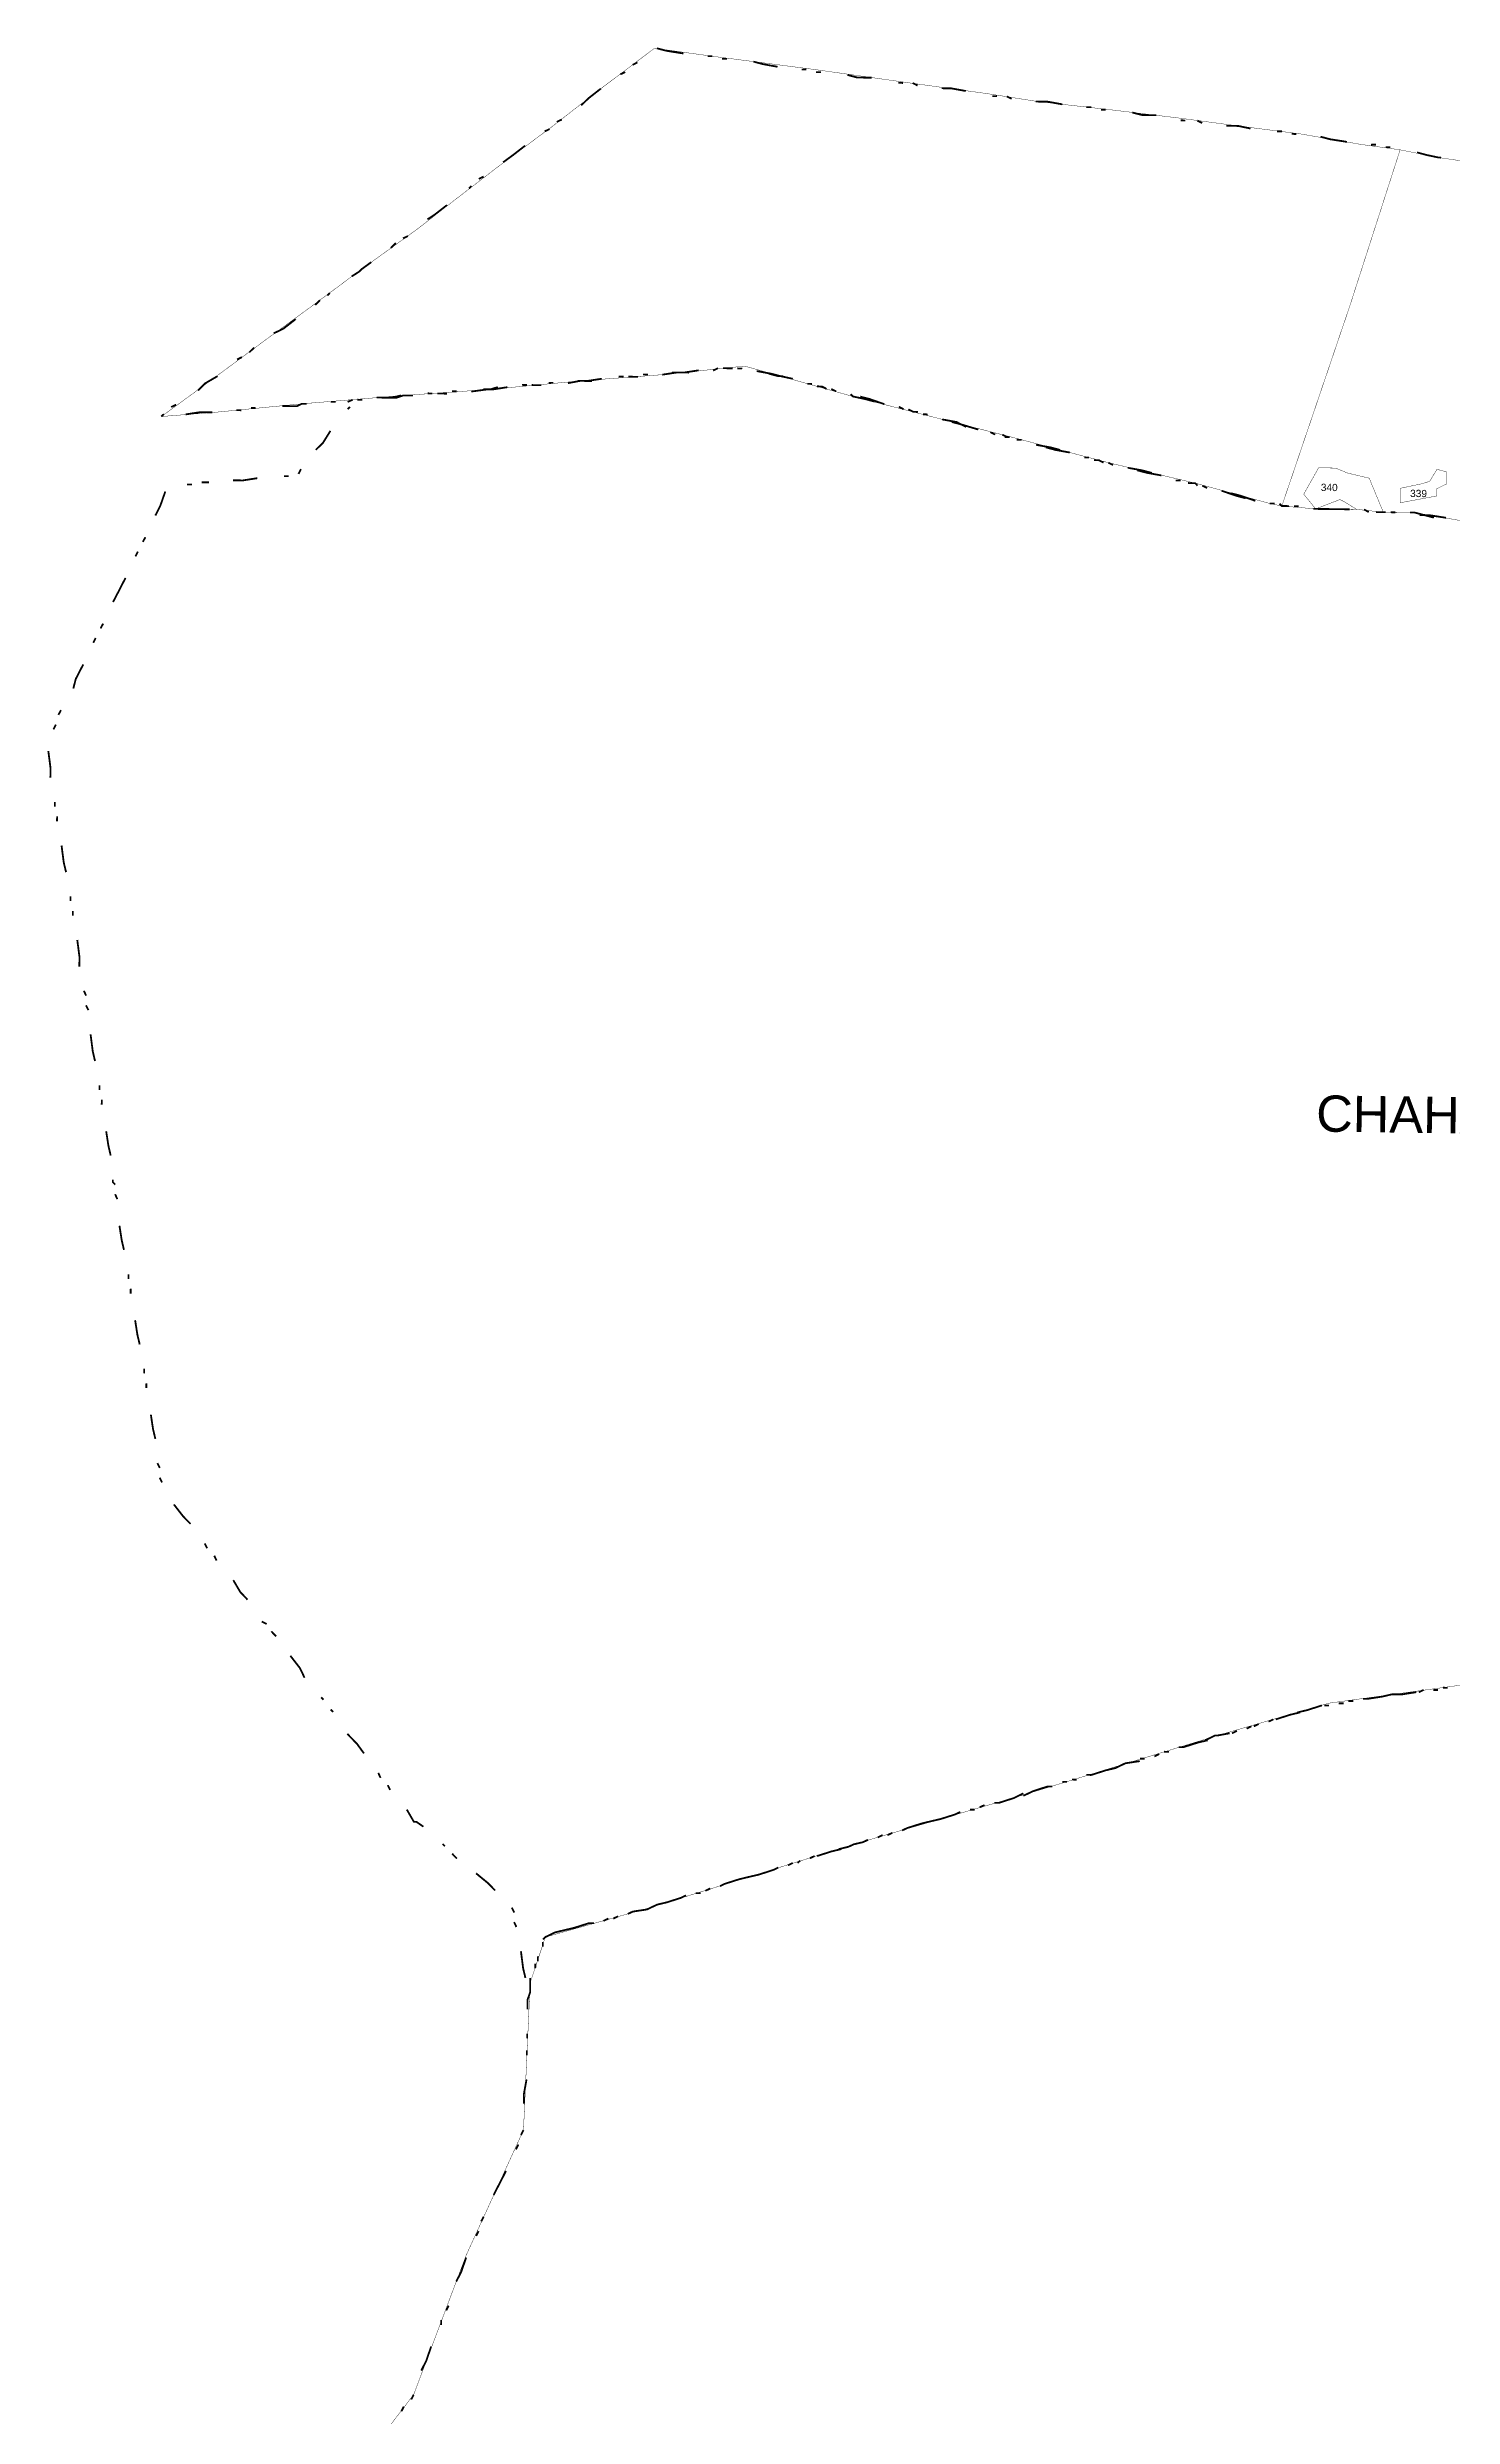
# Model space of a CAD drawing. Header units: metres. Extents: x 259278 to 277237, y 2171369 to 2185379.
# Drawn here: x 271078 to 273383, y 2176650 to 2180537 of the extents above; entities that cross this region are included whole.
import ezdxf

# ---------------------------------------------------------------- set-up
doc = ezdxf.new("R2010")
doc.units = ezdxf.units.M
doc.header["$MEASUREMENT"] = 0
for name, color, linetype in [('SURVEY NO.', 7, 'Continuous'), ('SURVEY PLOT BOUNDARY', 35, 'Continuous'), ('VILLAGE BOUNDARY', 212, 'Continuous'), ('VILLAGE NAME', 3, 'Continuous')]:
    doc.layers.add(name, color=color, linetype=linetype)
doc.styles.add('PDF Arial', font='arial.ttf')

msp = doc.modelspace()

# ---------------------------------------------------------------- linework, layer by layer
at = {"layer": 'SURVEY PLOT BOUNDARY', "lineweight": 18, "const_width": 0.595}
for points in [[(273296.5, 2180369), (273213.8, 2180112.3), (273102.5, 2179784.6), (273082.7, 2179788.8), (272960.3, 2179822.2), (272818, 2179855.7), (272659.9, 2179897.5), (272529.5, 2179930.9), (272399.1, 2179964.3), (272280.6, 2179997.6), (272221.3, 2180014.2), (272086.3, 2180000.1), (271951.4, 2179989.9), (271804.5, 2179976), (271661.7, 2179966), (271495, 2179952.3), (271352, 2179938.3), (271264.7, 2179931.5), (271328.8, 2179978.2), (271428.9, 2180052.3), (271508.9, 2180110.7), (271593, 2180173.1), (271685, 2180239.3), (271745.1, 2180286.1), (271821.2, 2180344.6), (271905.3, 2180406.9), (271985.4, 2180469.3), (272073.5, 2180535.6), (272168.5, 2180522.5), (272338.7, 2180500.4), (272493, 2180478.6), (272619.7, 2180461.1), (272702.8, 2180448.1), (272821.5, 2180434.7), (272932.4, 2180421.3), (273031.3, 2180408.1), (273134.2, 2180394.9), (273233.1, 2180377.7)], [(273268.9, 2179774.5), (273225.3, 2179779.1), (273205.7, 2179791.2), (273197.8, 2179795.3), (273158, 2179779.9), (273138.4, 2179804), (273162.8, 2179847.3), (273190.5, 2179846.9), (273210.3, 2179838.7), (273245.8, 2179830.3)], [(273356.6, 2179813), (273372.6, 2179820.8), (273372.8, 2179840.6), (273357, 2179844.8), (273344.9, 2179825.1), (273332.9, 2179821.3), (273297.2, 2179813.8), (273296.9, 2179790), (273356.5, 2179801.1)], [(273356.5, 2179801.1), (273296.9, 2179790), (273297.2, 2179813.8), (273332.9, 2179821.3), (273344.9, 2179825.1), (273357, 2179844.8), (273372.8, 2179840.6), (273372.6, 2179820.8), (273356.6, 2179813)], [(273225.3, 2179779.1), (273165.9, 2179779.8), (273158, 2179779.9), (273197.8, 2179795.3), (273205.7, 2179791.2)]]:
    msp.add_lwpolyline(points, close=True, dxfattribs=at)
for points in [[(273466.8, 2179748.2), (273320.4, 2179773.9), (273268.9, 2179774.5), (273245.8, 2179830.3), (273210.3, 2179838.7), (273190.5, 2179846.9), (273162.8, 2179847.3), (273138.4, 2179804), (273158, 2179779.9), (273102.5, 2179784.6), (273213.8, 2180112.3), (273296.5, 2180369), (273359.7, 2180356.3), (273510.1, 2180334.5)], [(271513.1, 2176470.3), (271678.5, 2176686.3), (271764.7, 2176915.2), (271858.6, 2177120.2), (271869.6, 2177361.9), (271894.4, 2177436.9), (272069.5, 2177486.2), (272399.9, 2177589), (272686.5, 2177672.5), (272997, 2177767.6), (273180, 2177820.7), (273418.4, 2177853.3), (273720.2, 2177896.9), (273723.4, 2177837.4), (273735.1, 2177512.1), (273740.5, 2177321.7), (273727.7, 2177250.5), (273726.8, 2177179.1), (273700.1, 2176957.4), (273537.7, 2176662.1), (273509, 2176591.1)]]:
    msp.add_lwpolyline(points, dxfattribs=at)
at = {"layer": 'VILLAGE BOUNDARY', "const_width": 2.97}
for points in [[(272037.5, 2180508.3), (272045.4, 2180512.2)], [(272077.5, 2180535.5), (272093.3, 2180531.4), (272121, 2180527)], [(272160.5, 2180522.6), (272168.5, 2180522.5)], [(272184.3, 2180518.3), (272192.2, 2180518.2)], [(272235.8, 2180513.7), (272251.6, 2180509.5), (272275.3, 2180505.2)], [(271953.3, 2180442), (271965.4, 2180453.7), (271985.4, 2180469.3)], [(272017.4, 2180492.7), (272025.4, 2180496.6)], [(272314.9, 2180500.7), (272322.8, 2180500.6)], [(272338.6, 2180496.5), (272346.6, 2180496.4)], [(272390.1, 2180491.8), (272405.9, 2180487.6), (272429.7, 2180487.3)], [(272473.2, 2180478.8), (272481.1, 2180478.7)], [(272497, 2180478.5), (272504.9, 2180474.5)], [(272544.5, 2180470), (272560.3, 2180469.8), (272584, 2180465.5)], [(272627.5, 2180457), (272635.5, 2180456.9)], [(272651.3, 2180456.7), (272659.2, 2180452.6)], [(272698.8, 2180448.1), (272702.8, 2180448.1), (272718.6, 2180447.9), (272742.4, 2180443.6)], [(272781.9, 2180439.1), (272789.9, 2180439)], [(272805.7, 2180434.9), (272813.6, 2180434.8)], [(272857.2, 2180430.2), (272873, 2180426.1), (272896.8, 2180425.7)], [(271893.3, 2180399.2), (271901.3, 2180403)], [(271913.3, 2180414.8), (271921.3, 2180418.6)], [(272936.3, 2180417.3), (272944.2, 2180417.2)], [(272964, 2180416.9), (272971.9, 2180412.9)], [(273011.5, 2180408.4), (273027.4, 2180408.2), (273031.3, 2180408.1), (273051.1, 2180403.9)], [(273094.7, 2180399.4), (273102.6, 2180399.3)], [(273118.4, 2180395.1), (273126.3, 2180395)], [(273165.9, 2180390.5), (273181.7, 2180386.3), (273209.4, 2180382)], [(271825.2, 2180348.5), (271841.2, 2180360.2), (271861.3, 2180375.8)], [(273249, 2180377.5), (273256.9, 2180377.4)], [(273272.7, 2180373.3), (273280.7, 2180373.2)], [(273324.2, 2180364.7), (273340, 2180360.5), (273359.7, 2180356.3), (273363.7, 2180356.2)], [(271769.2, 2180305.6), (271773.2, 2180309.5)], [(271785.2, 2180321.2), (271793.2, 2180325.1)], [(271701.1, 2180254.9), (271713.1, 2180262.7), (271733.1, 2180278.3)], [(271641, 2180208.1), (271649.1, 2180216)], [(271661.1, 2180223.7), (271669, 2180227.6)], [(271577, 2180161.4), (271589, 2180169.1), (271593, 2180173.1), (271609, 2180184.7)], [(271516.9, 2180114.6), (271524.9, 2180122.4)], [(271536.9, 2180130.2), (271540.9, 2180134.1)], [(271448.9, 2180067.9), (271464.8, 2180075.6), (271484.9, 2180091.2)], [(271408.8, 2180036.7), (271416.9, 2180044.5)], [(271324.8, 2179974.3), (271328.8, 2179978.2), (271336.8, 2179986.1), (271356.8, 2179997.7)], [(271388.9, 2180025), (271396.8, 2180028.9)], [(272054.6, 2180000.5), (272062.6, 2180000.4)], [(272130, 2180003.5), (272110.2, 2180003.7), (272086.3, 2180000.1)], [(272102.3, 2180003.8), (272122.1, 2180003.6), (272145.9, 2180007.2)], [(272177.7, 2180010.8), (272169.7, 2180006.9)], [(272201.5, 2180010.5), (272193.5, 2180010.6), (272185.6, 2180010.7)], [(272209.4, 2180010.4), (272217.3, 2180010.3)], [(272284.6, 2179997.5), (272280.6, 2179997.6), (272264.8, 2180001.7), (272241.1, 2180006)], [(272260.8, 2180001.8), (272276.6, 2179997.6), (272280.6, 2179997.6), (272300.4, 2179993.3)], [(271578.3, 2179959.1), (271570.3, 2179955.3)], [(271586.2, 2179959), (271594.2, 2179958.9)], [(271657.7, 2179966), (271641.8, 2179962.3), (271618, 2179962.6)], [(271633.9, 2179962.4), (271649.7, 2179962.2), (271661.7, 2179966), (271677.5, 2179965.8)], [(271709.3, 2179969.3), (271701.4, 2179969.4)], [(271733.1, 2179969), (271725.1, 2179969.1), (271717.2, 2179969.2)], [(271741.1, 2179972.9), (271749, 2179972.8)], [(271816.5, 2179979.8), (271804.5, 2179976), (271800.6, 2179976.1), (271772.8, 2179972.4)], [(271792.6, 2179976.2), (271804.5, 2179976), (271808.5, 2179975.9), (271832.3, 2179979.6)], [(271864.1, 2179983.2), (271856.2, 2179983.3)], [(271887.9, 2179982.8), (271880, 2179982.9), (271872, 2179983.1)], [(271899.8, 2179986.7), (271907.8, 2179986.6)], [(271971.2, 2179989.7), (271955.4, 2179989.9), (271951.4, 2179989.9), (271931.5, 2179986.2)], [(271947.4, 2179990), (271951.4, 2179989.9), (271963.3, 2179989.8), (271987.1, 2179993.4)], [(272022.9, 2179997), (272014.9, 2179997.1)], [(272046.7, 2179996.6), (272038.7, 2179996.7), (272030.8, 2179996.8)], [(272332, 2179985), (272324, 2179985.1)], [(272355.7, 2179976.8), (272347.8, 2179980.8), (272339.8, 2179980.9)], [(272363.6, 2179976.7), (272371.5, 2179972.6)], [(272434.7, 2179955.9), (272418.9, 2179960.1), (272399.1, 2179964.3), (272395.2, 2179968.3)], [(272411, 2179964.1), (272426.8, 2179960), (272450.5, 2179951.7)], [(271264.7, 2179931.5), (271268.7, 2179935.4)], [(271280.8, 2179947.1), (271288.8, 2179951)], [(271348.1, 2179938.3), (271328.3, 2179938.6), (271304.4, 2179934.9)], [(271395.7, 2179941.7), (271387.8, 2179941.8)], [(271419.5, 2179945.3), (271411.6, 2179945.4)], [(271502.9, 2179952.2), (271495, 2179952.3), (271487, 2179948.4), (271463.2, 2179948.7)], [(271550.5, 2179955.5), (271542.6, 2179955.6)], [(271570.2, 2179943.4), (271574.2, 2179947.3)], [(272482.1, 2179943.4), (272474.2, 2179947.5)], [(272505.8, 2179939.1), (272497.9, 2179939.2), (272490, 2179943.3)], [(272513.7, 2179935), (272521.6, 2179934.9)], [(272584.8, 2179914.3), (272569, 2179922.4), (272545.3, 2179926.7)], [(272561.1, 2179922.5), (272576.9, 2179918.4), (272604.6, 2179910.1)], [(271517.8, 2179876.6), (271529.8, 2179888.4), (271542, 2179908)], [(272632.2, 2179901.8), (272624.3, 2179905.8)], [(272644.1, 2179901.6), (272652, 2179897.6)], [(272655.9, 2179897.5), (272648, 2179897.6)], [(272667.8, 2179893.4), (272675.7, 2179893.3)], [(272738.9, 2179876.6), (272723.1, 2179880.8), (272699.4, 2179885)], [(271489.5, 2179837.3), (271493.6, 2179845.2)], [(272715.2, 2179880.9), (272731, 2179876.7), (272754.7, 2179872.4)], [(272786.4, 2179864.1), (272778.4, 2179864.2)], [(272810, 2179855.8), (272802.2, 2179859.9), (272794.2, 2179860)], [(272818, 2179855.7), (272825.8, 2179851.7)], [(272889.1, 2179839), (272873.3, 2179843.1), (272849.6, 2179847.4)], [(272865.4, 2179843.2), (272881.2, 2179839.1), (272904.9, 2179834.8)], [(271254.7, 2179769), (271262.8, 2179784.8), (271271.1, 2179808.5)], [(271306.9, 2179819.9), (271314.8, 2179819.8)], [(271330.7, 2179823.5), (271342.6, 2179823.4)], [(271382.3, 2179826.8), (271398.2, 2179826.6), (271422, 2179830.3)], [(271465.7, 2179833.7), (271473.6, 2179833.6)], [(272936.5, 2179826.4), (272928.6, 2179826.5)], [(272948.4, 2179822.3), (272956.3, 2179822.2)], [(272964.2, 2179818.1), (272960.3, 2179822.2), (272952.3, 2179822.3)], [(272972.1, 2179818), (272980, 2179814)], [(273043.2, 2179797.3), (273027.4, 2179801.5), (273003.7, 2179809.7)], [(273019.5, 2179805.5), (273035.3, 2179801.4), (273059, 2179793.1)], [(273090.7, 2179788.7), (273082.7, 2179788.8)], [(273114.4, 2179784.5), (273106.5, 2179784.6), (273102.5, 2179784.6), (273098.6, 2179788.6)], [(273122.3, 2179784.4), (273130.3, 2179784.3)], [(273197.6, 2179779.4), (273181.7, 2179779.6), (273165.9, 2179779.8), (273158, 2179779.9), (273154, 2179780)], [(273173.8, 2179779.7), (273189.7, 2179779.5), (273213.5, 2179779.2)], [(273245.1, 2179774.8), (273237.2, 2179778.9)], [(273272.9, 2179774.5), (273268.9, 2179774.5), (273264.9, 2179774.6), (273257, 2179774.7)], [(273280.8, 2179774.4), (273288.7, 2179774.3)], [(273352, 2179765.5), (273336.2, 2179769.7), (273320.4, 2179773.9), (273312.5, 2179774)], [(273328.3, 2179769.8), (273344.2, 2179769.6), (273371.9, 2179765.3)], [(271234.3, 2179725.7), (271238.4, 2179733.5)], [(271222.1, 2179702), (271226.2, 2179709.9)], [(271185.4, 2179627.2), (271193.6, 2179642.9), (271205.8, 2179666.6)], [(271165, 2179583.8), (271169.1, 2179591.7)], [(271152.8, 2179560.2), (271156.9, 2179568.1)], [(271120.2, 2179485.3), (271124.3, 2179501.1), (271136.5, 2179524.7)], [(271087.6, 2179418.3), (271091.6, 2179426.1)], [(271095.8, 2179442), (271099.9, 2179449.8)], [(271082.6, 2179339), (271082.8, 2179354.9), (271079.2, 2179382.7)], [(271089.9, 2179291.3), (271090, 2179299.3)], [(271093.5, 2179267.5), (271093.6, 2179275.4)], [(271108.3, 2179184), (271104.5, 2179199.9), (271100.9, 2179227.7)], [(271115.6, 2179136.4), (271115.7, 2179144.3)], [(271119.3, 2179112.5), (271119.4, 2179120.4)], [(271130.1, 2179029.1), (271130.3, 2179045), (271126.7, 2179072.8)], [(271141.3, 2178981.4), (271137.5, 2178989.3)], [(271145, 2178957.5), (271141.1, 2178965.5)], [(271155.8, 2178874.1), (271152.1, 2178890), (271148.5, 2178917.8)], [(271163.1, 2178826.4), (271163.2, 2178834.4)], [(271166.8, 2178802.6), (271166.9, 2178810.5)], [(271181.5, 2178719.1), (271177.8, 2178735), (271174.1, 2178758.9)], [(271188.9, 2178671.4), (271184.9, 2178675.5), (271185, 2178679.4)], [(271192.5, 2178647.6), (271188.7, 2178655.6)], [(271203.3, 2178564.2), (271199.6, 2178580.1), (271195.9, 2178603.9)], [(271210.6, 2178516.5), (271210.7, 2178524.4)], [(271214.3, 2178492.7), (271214.4, 2178500.6)], [(271229.1, 2178409.2), (271225.3, 2178425.1), (271221.6, 2178448.9)], [(271236.4, 2178361.5), (271236.5, 2178369.4)], [(271240, 2178337.7), (271240.1, 2178345.6)], [(271254.8, 2178254.2), (271251, 2178270.1), (271247.4, 2178294)], [(271262.1, 2178206.5), (271258.2, 2178214.5)], [(271265.8, 2178182.7), (271261.9, 2178190.7)], [(271312.5, 2178114.7), (271300.7, 2178126.7), (271285.1, 2178146.7)], [(271339.7, 2178074.7), (271335.8, 2178082.6)], [(271355.3, 2178054.6), (271351.4, 2178062.6)], [(271406, 2177990.5), (271394.3, 2178002.6), (271382.6, 2178022.5)], [(271437.2, 2177950.5), (271429.3, 2177954.5)], [(271452.8, 2177930.4), (271445, 2177938.5)], [(271499.5, 2177862.4), (271491.8, 2177878.4), (271476.2, 2177898.4)], [(271530.7, 2177826.3), (271526.8, 2177830.3)], [(273211.8, 2177824.3), (273219.7, 2177824.2)], [(273235.6, 2177827.9), (273243.6, 2177827.8), (273267.4, 2177831.5), (273283.3, 2177835.2), (273299.2, 2177835), (273323, 2177838.7)], [(273334.9, 2177842.5), (273327, 2177838.6)], [(273358.7, 2177842.2), (273350.8, 2177842.3)], [(273366.7, 2177846), (273374.6, 2177845.9)], [(271546.3, 2177806.3), (271542.4, 2177810.3)], [(273052.7, 2177782.7), (273044.7, 2177778.8)], [(273056.6, 2177782.7), (273064.6, 2177786.5)], [(273080.5, 2177790.3), (273088.5, 2177794.1)], [(273132.3, 2177805.5), (273116.4, 2177801.7), (273092.5, 2177794.1)], [(273128.3, 2177805.5), (273144.2, 2177809.3), (273168.1, 2177816.9)], [(273180, 2177816.7), (273172.1, 2177816.8)], [(273203.8, 2177820.4), (273195.9, 2177820.5)], [(271597, 2177738.2), (271585.3, 2177754.2), (271569.6, 2177770.3)], [(272933.3, 2177748.6), (272941.2, 2177748.5), (272965.1, 2177756.1), (272981, 2177759.8)], [(272977, 2177759.9), (272993, 2177767.6), (272997, 2177767.6), (273016.8, 2177771.3)], [(273028.8, 2177775.1), (273020.8, 2177771.2)], [(271624.2, 2177698.2), (271620.4, 2177706.2)], [(272782, 2177703), (272789.9, 2177702.9), (272813.8, 2177710.5), (272829.7, 2177714.2), (272845.7, 2177722), (272869.5, 2177725.6)], [(272877.5, 2177729.5), (272869.6, 2177729.6)], [(272901.4, 2177737.1), (272893.4, 2177733.2)], [(272909.4, 2177741), (272917.3, 2177740.8)], [(271639.8, 2177678.2), (271636, 2177686.1)], [(272630.8, 2177657.3), (272638.7, 2177657.2), (272662.6, 2177664.9), (272678.5, 2177672.6)], [(272678.5, 2177668.6), (272686.5, 2177672.5), (272694.4, 2177676.3), (272718.3, 2177684), (272726.3, 2177683.9)], [(272750.1, 2177691.5), (272742.2, 2177691.6)], [(272758.1, 2177695.3), (272766.1, 2177695.2)], [(271694.5, 2177618), (271682.8, 2177626.1), (271678.8, 2177626.1), (271667.2, 2177646.1)], [(272479.5, 2177611.7), (272487.5, 2177615.6), (272511.4, 2177623.2), (272527.3, 2177627), (272543.2, 2177630.7), (272567.1, 2177638.3), (272575.1, 2177642.2)], [(272598.9, 2177645.9), (272591, 2177646)], [(272606.9, 2177649.7), (272614.9, 2177653.6)], [(271729.8, 2177585.8), (271725.9, 2177589.8)], [(272376, 2177581.3), (272391.9, 2177585.1), (272399.9, 2177589), (272415.8, 2177592.7), (272423.8, 2177596.6)], [(272447.7, 2177604.2), (272439.7, 2177600.3)], [(272455.6, 2177604.1), (272463.6, 2177608)], [(271749.4, 2177565.7), (271741.5, 2177573.7)], [(272180.9, 2177520.4), (272188.9, 2177524.3), (272212.8, 2177531.9), (272228.7, 2177535.7), (272244.6, 2177539.4), (272268.5, 2177547.1), (272276.5, 2177550.9)], [(272300.4, 2177558.5), (272292.4, 2177554.7)], [(272308.3, 2177558.4), (272312.3, 2177562.3)], [(272328.2, 2177566.1), (272336.2, 2177570)], [(272380, 2177581.3), (272364.1, 2177577.5), (272340.2, 2177569.9)], [(271812.1, 2177513.3), (271800.4, 2177525.4), (271780.8, 2177541.5)], [(272157.1, 2177512.8), (272165, 2177516.7)], [(271843.4, 2177477.2), (271839.5, 2177485.2)], [(272029.7, 2177474.8), (272037.7, 2177478.7), (272061.5, 2177482.3), (272069.5, 2177486.2), (272077.5, 2177490.1), (272093.4, 2177493.8), (272117.3, 2177501.4), (272125.2, 2177505.3)], [(272149.1, 2177509), (272141.2, 2177509.1)], [(271847, 2177453.4), (271843.2, 2177461.4)], [(271890.4, 2177433), (271894.4, 2177436.9), (271910.4, 2177444.6), (271926.3, 2177448.4), (271942.2, 2177452.2), (271966.1, 2177459.8), (271974, 2177459.7)], [(271997.9, 2177467.3), (271989.9, 2177463.4)], [(272005.8, 2177467.2), (272013.8, 2177471.1)], [(271861.8, 2177369.9), (271858, 2177385.8), (271854.4, 2177413.7)], [(271878, 2177393.5), (271877.9, 2177385.6)], [(271882, 2177397.4), (271882.1, 2177405.4)], [(271890.2, 2177421.1), (271890.3, 2177429)], [(271865.1, 2177318.3), (271865.3, 2177334.2), (271869.4, 2177346), (271869.6, 2177361.9), (271869.7, 2177369.8)], [(271864.5, 2177270.8), (271864.6, 2177278.7)], [(271864.1, 2177243), (271864.2, 2177250.9)], [(271859.1, 2177163.8), (271859.3, 2177179.6), (271863.6, 2177203.4)], [(271846.2, 2177088.6), (271850.3, 2177096.5)], [(271854.5, 2177112.3), (271858.6, 2177120.2)], [(271809.6, 2177013.7), (271817.7, 2177029.5), (271829.9, 2177053.1)], [(271789.2, 2176970.4), (271793.3, 2176978.2)], [(271781, 2176946.7), (271785, 2176954.6)], [(271748.3, 2176871.8), (271756.4, 2176887.5), (271764.6, 2176911.2)], [(271731.8, 2176824.4), (271735.9, 2176832.3)], [(271723.6, 2176800.7), (271723.7, 2176808.6)], [(271690.9, 2176725.8), (271699, 2176741.5), (271707.2, 2176765.2)], [(271658.3, 2176658.8), (271662.3, 2176666.7)], [(271674.4, 2176678.4), (271678.5, 2176686.3)]]:
    msp.add_lwpolyline(points, dxfattribs=at)

# ---------------------------------------------------------------- texts
at = {"layer": 'SURVEY NO.', "char_height": 11.89, "attachment_point": 7, "rotation": 359.2544, "style": 'PDF Arial'}
for s, insert in [('340', (273166.3, 2179809.2)), ('339', (273312.8, 2179799.3))]:
    msp.add_mtext(s, dxfattribs=dict(at, insert=insert))
at = {"layer": 'VILLAGE NAME', "insert": (273158.5, 2178757.6), "char_height": 59.47, "attachment_point": 7, "rotation": 359.2544, "style": 'PDF Arial'}
msp.add_mtext('CHAHADE', dxfattribs=at)

doc.saveas('drawing.dxf')
